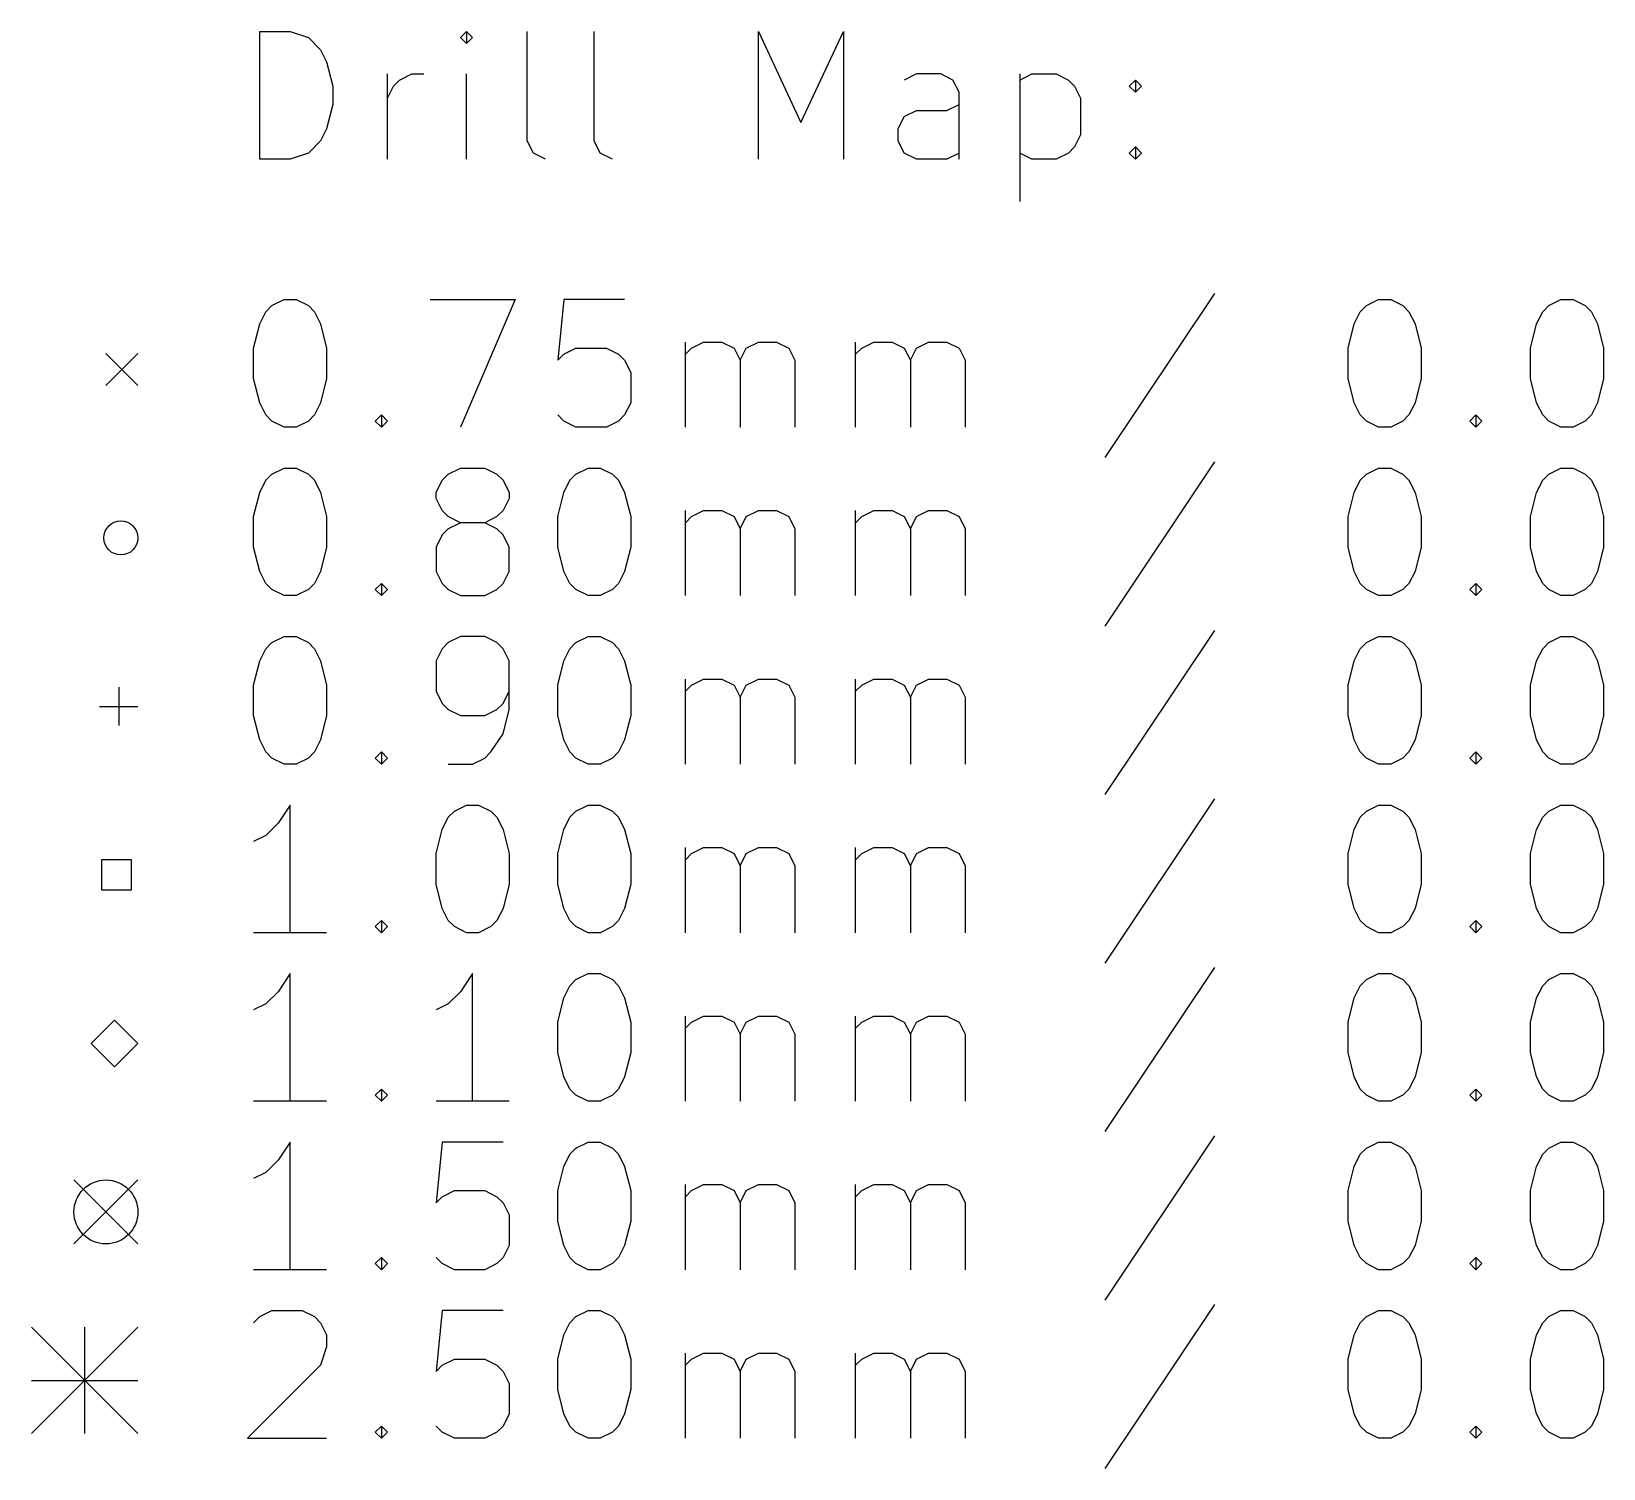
# Model space of a CAD drawing. Extents: x 188 to 265, y -178 to -73.
# Drawn here: x 187.72 to 224.65, y -177.96 to -144.18 of the extents above; entities that cross this region are included whole.
import ezdxf

# ---------------------------------------------------------------- set-up
doc = ezdxf.new("R2010")
doc.units = 0
doc.layers.add('BLACK', color=7, linetype='CONTINUOUS')

msp = doc.modelspace()

# ---------------------------------------------------------------- linework, layer by layer
at = {"layer": 'BLACK', "linetype": 'CONTINUOUS'}
for p, q in [((193.079, -147.182), (193.079, -144.182)), ((193.079, -144.182), (193.794, -144.182)), ((193.794, -144.182), (194.222, -144.325)), ((194.222, -144.325), (194.508, -144.611)), ((197.936, -144.182), (197.794, -144.325)), ((197.794, -144.325), (197.936, -144.468)), ((198.079, -144.325), (197.936, -144.182)), ((197.936, -144.182), (197.936, -144.468)), ((197.936, -144.468), (198.079, -144.325)), ((199.365, -146.754), (199.365, -144.182)), ((200.936, -146.754), (200.936, -144.182)), ((204.794, -147.182), (204.794, -144.182)), ((204.794, -144.182), (205.794, -146.325)), ((205.794, -146.325), (206.794, -144.182)), ((206.794, -144.182), (206.794, -147.182)), ((194.508, -144.611), (194.651, -144.896)), ((194.651, -144.896), (194.794, -145.468)), ((194.794, -145.468), (194.794, -145.896)), ((196.079, -147.182), (196.079, -145.182)), ((196.079, -145.754), (196.222, -145.468)), ((196.222, -145.468), (196.365, -145.325)), ((196.365, -145.325), (196.651, -145.182)), ((196.651, -145.182), (196.936, -145.182)), ((197.936, -147.182), (197.936, -145.182)), ((208.508, -145.182), (208.222, -145.325)), ((209.079, -145.182), (208.508, -145.182)), ((209.365, -145.325), (209.079, -145.182)), ((209.508, -145.611), (209.365, -145.325)), ((210.936, -145.182), (210.936, -148.182)), ((210.936, -145.325), (211.222, -145.182)), ((211.222, -145.182), (211.794, -145.182)), ((211.794, -145.182), (212.079, -145.325)), ((212.079, -145.325), (212.222, -145.468)), ((212.222, -145.468), (212.365, -145.754)), ((213.508, -145.468), (213.651, -145.325)), ((213.651, -145.611), (213.508, -145.468)), ((213.651, -145.325), (213.794, -145.468)), ((213.651, -145.325), (213.651, -145.611)), ((213.794, -145.468), (213.651, -145.611)), ((194.794, -145.896), (194.651, -146.468)), ((209.222, -146.039), (209.508, -145.896)), ((209.508, -147.182), (209.508, -145.611)), ((212.365, -145.754), (212.365, -146.611)), ((208.079, -146.468), (208.222, -146.182)), ((208.222, -146.182), (208.508, -146.039)), ((208.508, -146.039), (209.222, -146.039)), ((194.651, -146.468), (194.508, -146.754)), ((208.079, -146.754), (208.079, -146.468)), ((212.365, -146.611), (212.222, -146.896)), ((194.508, -146.754), (194.222, -147.039)), ((199.508, -147.039), (199.365, -146.754)), ((201.079, -147.039), (200.936, -146.754)), ((208.222, -147.039), (208.079, -146.754)), ((212.222, -146.896), (212.079, -147.039)), ((213.508, -147.039), (213.651, -146.896)), ((213.651, -146.896), (213.794, -147.039)), ((213.651, -146.896), (213.651, -147.182)), ((193.794, -147.182), (193.079, -147.182)), ((194.222, -147.039), (193.794, -147.182)), ((199.794, -147.182), (199.508, -147.039)), ((201.365, -147.182), (201.079, -147.039)), ((208.508, -147.182), (208.222, -147.039)), ((209.222, -147.182), (208.508, -147.182)), ((209.508, -147.039), (209.222, -147.182)), ((211.222, -147.182), (210.936, -147.039)), ((211.794, -147.182), (211.222, -147.182)), ((212.079, -147.039), (211.794, -147.182)), ((213.651, -147.182), (213.508, -147.039)), ((213.794, -147.039), (213.651, -147.182)), ((193.222, -150.768), (193.365, -150.625)), ((193.365, -150.625), (193.651, -150.482)), ((193.651, -150.482), (193.936, -150.482)), ((193.936, -150.482), (194.222, -150.625)), ((194.222, -150.625), (194.365, -150.768)), ((197.079, -150.482), (199.079, -150.482)), ((199.079, -150.482), (197.794, -153.482)), ((200.222, -150.482), (200.079, -151.911)), ((201.651, -150.482), (200.222, -150.482)), ((215.508, -150.339), (212.936, -154.196)), ((218.936, -150.768), (219.079, -150.625)), ((219.079, -150.625), (219.365, -150.482)), ((219.365, -150.482), (219.651, -150.482)), ((219.651, -150.482), (219.936, -150.625)), ((219.936, -150.625), (220.079, -150.768)), ((223.222, -150.768), (223.365, -150.625)), ((223.365, -150.625), (223.651, -150.482)), ((223.651, -150.482), (223.936, -150.482)), ((223.936, -150.482), (224.222, -150.625)), ((224.222, -150.625), (224.365, -150.768)), ((192.936, -151.625), (193.079, -151.054)), ((193.079, -151.054), (193.222, -150.768)), ((194.365, -150.768), (194.508, -151.054)), ((194.508, -151.054), (194.651, -151.625)), ((218.651, -151.625), (218.794, -151.054)), ((218.794, -151.054), (218.936, -150.768)), ((220.079, -150.768), (220.222, -151.054)), ((220.222, -151.054), (220.365, -151.625)), ((222.936, -151.625), (223.079, -151.054)), ((223.079, -151.054), (223.222, -150.768)), ((224.365, -150.768), (224.508, -151.054)), ((224.508, -151.054), (224.651, -151.625)), ((189.465, -151.75), (190.215, -152.5)), ((190.215, -151.75), (189.465, -152.5)), ((192.936, -152.339), (192.936, -151.625)), ((194.651, -151.625), (194.651, -152.339)), ((200.079, -151.911), (200.222, -151.768)), ((200.222, -151.768), (200.508, -151.625)), ((200.508, -151.625), (201.222, -151.625)), ((201.222, -151.625), (201.508, -151.768)), ((201.508, -151.768), (201.651, -151.911)), ((203.079, -153.482), (203.079, -151.482)), ((203.079, -151.768), (203.222, -151.625)), ((203.222, -151.625), (203.508, -151.482)), ((203.508, -151.482), (203.936, -151.482)), ((203.936, -151.482), (204.222, -151.625)), ((204.222, -151.625), (204.365, -151.911)), ((204.365, -151.911), (204.508, -151.625)), ((204.508, -151.625), (204.794, -151.482)), ((204.794, -151.482), (205.222, -151.482)), ((205.222, -151.482), (205.508, -151.625)), ((205.508, -151.625), (205.651, -151.911)), ((207.079, -153.482), (207.079, -151.482)), ((207.079, -151.768), (207.222, -151.625)), ((207.222, -151.625), (207.508, -151.482)), ((207.508, -151.482), (207.936, -151.482)), ((207.936, -151.482), (208.222, -151.625)), ((208.222, -151.625), (208.365, -151.911)), ((208.365, -151.911), (208.508, -151.625)), ((208.508, -151.625), (208.794, -151.482)), ((208.794, -151.482), (209.222, -151.482)), ((209.222, -151.482), (209.508, -151.625)), ((209.508, -151.625), (209.651, -151.911)), ((218.651, -152.339), (218.651, -151.625)), ((220.365, -151.625), (220.365, -152.339)), ((222.936, -152.339), (222.936, -151.625)), ((224.651, -151.625), (224.651, -152.339)), ((201.651, -151.911), (201.794, -152.196)), ((204.365, -151.911), (204.365, -153.482)), ((205.651, -151.911), (205.651, -153.482)), ((208.365, -151.911), (208.365, -153.482)), ((209.651, -151.911), (209.651, -153.482)), ((193.079, -152.911), (192.936, -152.339)), ((194.651, -152.339), (194.508, -152.911)), ((201.794, -152.196), (201.794, -152.911)), ((218.794, -152.911), (218.651, -152.339)), ((220.365, -152.339), (220.222, -152.911)), ((223.079, -152.911), (222.936, -152.339)), ((224.651, -152.339), (224.508, -152.911)), ((193.222, -153.196), (193.079, -152.911)), ((194.508, -152.911), (194.365, -153.196)), ((201.794, -152.911), (201.651, -153.196)), ((218.936, -153.196), (218.794, -152.911)), ((220.222, -152.911), (220.079, -153.196)), ((223.222, -153.196), (223.079, -152.911)), ((224.508, -152.911), (224.365, -153.196)), ((193.365, -153.339), (193.222, -153.196)), ((194.365, -153.196), (194.222, -153.339)), ((195.794, -153.339), (195.936, -153.196)), ((195.936, -153.196), (196.079, -153.339)), ((195.936, -153.196), (195.936, -153.482)), ((200.222, -153.339), (200.079, -153.196)), ((201.651, -153.196), (201.508, -153.339)), ((219.079, -153.339), (218.936, -153.196)), ((220.079, -153.196), (219.936, -153.339)), ((221.508, -153.339), (221.651, -153.196)), ((221.651, -153.196), (221.794, -153.339)), ((221.651, -153.196), (221.651, -153.482)), ((223.365, -153.339), (223.222, -153.196)), ((224.365, -153.196), (224.222, -153.339)), ((193.651, -153.482), (193.365, -153.339)), ((193.936, -153.482), (193.651, -153.482)), ((194.222, -153.339), (193.936, -153.482)), ((195.936, -153.482), (195.794, -153.339)), ((196.079, -153.339), (195.936, -153.482)), ((200.508, -153.482), (200.222, -153.339)), ((201.222, -153.482), (200.508, -153.482)), ((201.508, -153.339), (201.222, -153.482)), ((219.365, -153.482), (219.079, -153.339)), ((219.651, -153.482), (219.365, -153.482)), ((219.936, -153.339), (219.651, -153.482)), ((221.651, -153.482), (221.508, -153.339)), ((221.794, -153.339), (221.651, -153.482)), ((223.651, -153.482), (223.365, -153.339)), ((223.936, -153.482), (223.651, -153.482)), ((224.222, -153.339), (223.936, -153.482)), ((215.508, -154.299), (212.936, -158.156)), ((193.079, -155.014), (193.222, -154.728)), ((193.222, -154.728), (193.365, -154.585)), ((193.365, -154.585), (193.651, -154.442)), ((193.651, -154.442), (193.936, -154.442)), ((193.936, -154.442), (194.222, -154.585)), ((194.222, -154.585), (194.365, -154.728)), ((194.365, -154.728), (194.508, -155.014)), ((197.222, -155.014), (197.365, -154.728)), ((197.365, -154.728), (197.508, -154.585)), ((197.508, -154.585), (197.794, -154.442)), ((197.794, -154.442), (198.365, -154.442)), ((198.365, -154.442), (198.651, -154.585)), ((198.651, -154.585), (198.794, -154.728)), ((198.794, -154.728), (198.936, -155.014)), ((200.222, -155.014), (200.365, -154.728)), ((200.365, -154.728), (200.508, -154.585)), ((200.508, -154.585), (200.794, -154.442)), ((200.794, -154.442), (201.079, -154.442)), ((201.079, -154.442), (201.365, -154.585)), ((201.365, -154.585), (201.508, -154.728)), ((201.508, -154.728), (201.651, -155.014)), ((218.794, -155.014), (218.936, -154.728)), ((218.936, -154.728), (219.079, -154.585)), ((219.079, -154.585), (219.365, -154.442)), ((219.365, -154.442), (219.651, -154.442)), ((219.651, -154.442), (219.936, -154.585)), ((219.936, -154.585), (220.079, -154.728)), ((220.079, -154.728), (220.222, -155.014)), ((223.079, -155.014), (223.222, -154.728)), ((223.222, -154.728), (223.365, -154.585)), ((223.365, -154.585), (223.651, -154.442)), ((223.651, -154.442), (223.936, -154.442)), ((223.936, -154.442), (224.222, -154.585)), ((224.222, -154.585), (224.365, -154.728)), ((224.365, -154.728), (224.508, -155.014)), ((192.936, -155.585), (193.079, -155.014)), ((194.508, -155.014), (194.651, -155.585)), ((197.222, -155.156), (197.222, -155.014)), ((198.936, -155.014), (198.936, -155.156)), ((200.079, -155.585), (200.222, -155.014)), ((201.651, -155.014), (201.794, -155.585)), ((218.651, -155.585), (218.794, -155.014)), ((220.222, -155.014), (220.365, -155.585)), ((222.936, -155.585), (223.079, -155.014)), ((224.508, -155.014), (224.651, -155.585)), ((197.365, -155.442), (197.222, -155.156)), ((197.508, -155.585), (197.365, -155.442)), ((198.794, -155.442), (198.651, -155.585)), ((198.936, -155.156), (198.794, -155.442)), ((203.079, -157.442), (203.079, -155.442)), ((203.222, -155.585), (203.508, -155.442)), ((203.508, -155.442), (203.936, -155.442)), ((203.936, -155.442), (204.222, -155.585)), ((204.508, -155.585), (204.794, -155.442)), ((204.794, -155.442), (205.222, -155.442)), ((205.222, -155.442), (205.508, -155.585)), ((207.079, -157.442), (207.079, -155.442)), ((207.222, -155.585), (207.508, -155.442)), ((207.508, -155.442), (207.936, -155.442)), ((207.936, -155.442), (208.222, -155.585)), ((208.508, -155.585), (208.794, -155.442)), ((208.794, -155.442), (209.222, -155.442)), ((209.222, -155.442), (209.508, -155.585)), ((192.936, -156.299), (192.936, -155.585)), ((194.651, -155.585), (194.651, -156.299)), ((197.794, -155.728), (197.508, -155.585)), ((197.794, -155.728), (197.508, -155.871)), ((198.365, -155.728), (197.794, -155.728)), ((198.651, -155.585), (198.365, -155.728)), ((198.651, -155.871), (198.365, -155.728)), ((200.079, -156.299), (200.079, -155.585)), ((201.794, -155.585), (201.794, -156.299)), ((203.079, -155.728), (203.222, -155.585)), ((204.222, -155.585), (204.365, -155.871)), ((204.365, -155.871), (204.508, -155.585)), ((205.508, -155.585), (205.651, -155.871)), ((207.079, -155.728), (207.222, -155.585)), ((208.222, -155.585), (208.365, -155.871)), ((208.365, -155.871), (208.508, -155.585)), ((209.508, -155.585), (209.651, -155.871)), ((218.651, -156.299), (218.651, -155.585)), ((220.365, -155.585), (220.365, -156.299)), ((222.936, -156.299), (222.936, -155.585)), ((224.651, -155.585), (224.651, -156.299)), ((197.365, -156.014), (197.222, -156.299)), ((197.508, -155.871), (197.365, -156.014)), ((198.794, -156.014), (198.651, -155.871)), ((198.936, -156.299), (198.794, -156.014)), ((204.365, -155.871), (204.365, -157.442)), ((205.651, -155.871), (205.651, -157.442)), ((208.365, -155.871), (208.365, -157.442)), ((209.651, -155.871), (209.651, -157.442)), ((193.079, -156.871), (192.936, -156.299)), ((194.651, -156.299), (194.508, -156.871)), ((197.222, -156.299), (197.222, -156.871)), ((198.936, -156.871), (198.936, -156.299)), ((200.222, -156.871), (200.079, -156.299)), ((201.794, -156.299), (201.651, -156.871)), ((218.794, -156.871), (218.651, -156.299)), ((220.365, -156.299), (220.222, -156.871)), ((223.079, -156.871), (222.936, -156.299)), ((224.651, -156.299), (224.508, -156.871)), ((193.222, -157.156), (193.079, -156.871)), ((194.508, -156.871), (194.365, -157.156)), ((197.222, -156.871), (197.365, -157.156)), ((198.794, -157.156), (198.936, -156.871)), ((200.365, -157.156), (200.222, -156.871)), ((201.651, -156.871), (201.508, -157.156)), ((218.936, -157.156), (218.794, -156.871)), ((220.222, -156.871), (220.079, -157.156)), ((223.222, -157.156), (223.079, -156.871)), ((224.508, -156.871), (224.365, -157.156)), ((193.365, -157.299), (193.222, -157.156)), ((193.651, -157.442), (193.365, -157.299)), ((194.222, -157.299), (193.936, -157.442)), ((194.365, -157.156), (194.222, -157.299)), ((195.794, -157.299), (195.936, -157.156)), ((195.936, -157.442), (195.794, -157.299)), ((195.936, -157.156), (196.079, -157.299)), ((195.936, -157.156), (195.936, -157.442)), ((196.079, -157.299), (195.936, -157.442)), ((197.365, -157.156), (197.508, -157.299)), ((197.508, -157.299), (197.794, -157.442)), ((198.365, -157.442), (198.651, -157.299)), ((198.651, -157.299), (198.794, -157.156)), ((200.508, -157.299), (200.365, -157.156)), ((200.794, -157.442), (200.508, -157.299)), ((201.365, -157.299), (201.079, -157.442)), ((201.508, -157.156), (201.365, -157.299)), ((219.079, -157.299), (218.936, -157.156)), ((219.365, -157.442), (219.079, -157.299)), ((219.936, -157.299), (219.651, -157.442)), ((220.079, -157.156), (219.936, -157.299)), ((221.508, -157.299), (221.651, -157.156)), ((221.651, -157.442), (221.508, -157.299)), ((221.651, -157.156), (221.794, -157.299)), ((221.651, -157.156), (221.651, -157.442)), ((221.794, -157.299), (221.651, -157.442)), ((223.365, -157.299), (223.222, -157.156)), ((223.651, -157.442), (223.365, -157.299)), ((224.222, -157.299), (223.936, -157.442)), ((224.365, -157.156), (224.222, -157.299)), ((193.936, -157.442), (193.651, -157.442)), ((197.794, -157.442), (198.365, -157.442)), ((201.079, -157.442), (200.794, -157.442)), ((219.651, -157.442), (219.365, -157.442)), ((223.936, -157.442), (223.651, -157.442)), ((193.365, -158.545), (193.651, -158.402)), ((193.651, -158.402), (193.936, -158.402)), ((193.936, -158.402), (194.222, -158.545)), ((197.794, -158.402), (197.508, -158.545)), ((198.365, -158.402), (197.794, -158.402)), ((198.651, -158.545), (198.365, -158.402)), ((200.508, -158.545), (200.794, -158.402)), ((200.794, -158.402), (201.079, -158.402)), ((201.079, -158.402), (201.365, -158.545)), ((215.508, -158.259), (212.936, -162.116)), ((219.079, -158.545), (219.365, -158.402)), ((219.365, -158.402), (219.651, -158.402)), ((219.651, -158.402), (219.936, -158.545)), ((223.365, -158.545), (223.651, -158.402)), ((223.651, -158.402), (223.936, -158.402)), ((223.936, -158.402), (224.222, -158.545)), ((193.079, -158.974), (193.222, -158.688)), ((193.222, -158.688), (193.365, -158.545)), ((194.222, -158.545), (194.365, -158.688)), ((194.365, -158.688), (194.508, -158.974)), ((197.365, -158.688), (197.222, -158.974)), ((197.508, -158.545), (197.365, -158.688)), ((198.794, -158.688), (198.651, -158.545)), ((198.936, -158.974), (198.794, -158.688)), ((200.222, -158.974), (200.365, -158.688)), ((200.365, -158.688), (200.508, -158.545)), ((201.365, -158.545), (201.508, -158.688)), ((201.508, -158.688), (201.651, -158.974)), ((218.794, -158.974), (218.936, -158.688)), ((218.936, -158.688), (219.079, -158.545)), ((219.936, -158.545), (220.079, -158.688)), ((220.079, -158.688), (220.222, -158.974)), ((223.079, -158.974), (223.222, -158.688)), ((223.222, -158.688), (223.365, -158.545)), ((224.222, -158.545), (224.365, -158.688)), ((224.365, -158.688), (224.508, -158.974)), ((192.936, -159.545), (193.079, -158.974)), ((194.508, -158.974), (194.651, -159.545)), ((197.222, -158.974), (197.222, -159.688)), ((198.936, -160.116), (198.936, -158.974)), ((200.079, -159.545), (200.222, -158.974)), ((201.651, -158.974), (201.794, -159.545)), ((218.651, -159.545), (218.794, -158.974)), ((220.222, -158.974), (220.365, -159.545)), ((222.936, -159.545), (223.079, -158.974)), ((224.508, -158.974), (224.651, -159.545)), ((192.936, -160.259), (192.936, -159.545)), ((194.651, -159.545), (194.651, -160.259)), ((200.079, -160.259), (200.079, -159.545)), ((201.794, -159.545), (201.794, -160.259)), ((203.079, -161.402), (203.079, -159.402)), ((203.079, -159.688), (203.222, -159.545)), ((203.222, -159.545), (203.508, -159.402)), ((203.508, -159.402), (203.936, -159.402)), ((203.936, -159.402), (204.222, -159.545)), ((204.222, -159.545), (204.365, -159.831)), ((204.365, -159.831), (204.508, -159.545)), ((204.508, -159.545), (204.794, -159.402)), ((204.794, -159.402), (205.222, -159.402)), ((205.222, -159.402), (205.508, -159.545)), ((205.508, -159.545), (205.651, -159.831)), ((207.079, -161.402), (207.079, -159.402)), ((207.079, -159.688), (207.222, -159.545)), ((207.222, -159.545), (207.508, -159.402)), ((207.508, -159.402), (207.936, -159.402)), ((207.936, -159.402), (208.222, -159.545)), ((208.222, -159.545), (208.365, -159.831)), ((208.365, -159.831), (208.508, -159.545)), ((208.508, -159.545), (208.794, -159.402)), ((208.794, -159.402), (209.222, -159.402)), ((209.222, -159.402), (209.508, -159.545)), ((209.508, -159.545), (209.651, -159.831)), ((218.651, -160.259), (218.651, -159.545)), ((220.365, -159.545), (220.365, -160.259)), ((222.936, -160.259), (222.936, -159.545)), ((224.651, -159.545), (224.651, -160.259)), ((189.765, -159.595), (189.765, -160.495)), ((197.222, -159.688), (197.365, -159.974)), ((198.794, -159.974), (198.936, -159.688)), ((204.365, -159.831), (204.365, -161.402)), ((205.651, -159.831), (205.651, -161.402)), ((208.365, -159.831), (208.365, -161.402)), ((209.651, -159.831), (209.651, -161.402)), ((189.315, -160.045), (190.215, -160.045)), ((193.079, -160.831), (192.936, -160.259)), ((194.651, -160.259), (194.508, -160.831)), ((197.365, -159.974), (197.508, -160.116)), ((197.508, -160.116), (197.794, -160.259)), ((197.794, -160.259), (198.365, -160.259)), ((198.365, -160.259), (198.651, -160.116)), ((198.651, -160.116), (198.794, -159.974)), ((198.794, -160.688), (198.936, -160.116)), ((200.222, -160.831), (200.079, -160.259)), ((201.794, -160.259), (201.651, -160.831)), ((218.794, -160.831), (218.651, -160.259)), ((220.365, -160.259), (220.222, -160.831)), ((223.079, -160.831), (222.936, -160.259)), ((224.651, -160.259), (224.508, -160.831)), ((193.222, -161.116), (193.079, -160.831)), ((194.508, -160.831), (194.365, -161.116)), ((198.508, -161.116), (198.794, -160.688)), ((200.365, -161.116), (200.222, -160.831)), ((201.651, -160.831), (201.508, -161.116)), ((218.936, -161.116), (218.794, -160.831)), ((220.222, -160.831), (220.079, -161.116)), ((223.222, -161.116), (223.079, -160.831)), ((224.508, -160.831), (224.365, -161.116)), ((193.365, -161.259), (193.222, -161.116)), ((193.651, -161.402), (193.365, -161.259)), ((193.936, -161.402), (193.651, -161.402)), ((194.222, -161.259), (193.936, -161.402)), ((194.365, -161.116), (194.222, -161.259)), ((195.794, -161.259), (195.936, -161.116)), ((195.936, -161.402), (195.794, -161.259)), ((195.936, -161.116), (196.079, -161.259)), ((195.936, -161.116), (195.936, -161.402)), ((196.079, -161.259), (195.936, -161.402)), ((197.508, -161.402), (198.079, -161.402)), ((198.079, -161.402), (198.365, -161.259)), ((198.365, -161.259), (198.508, -161.116)), ((200.508, -161.259), (200.365, -161.116)), ((200.794, -161.402), (200.508, -161.259)), ((201.079, -161.402), (200.794, -161.402)), ((201.365, -161.259), (201.079, -161.402)), ((201.508, -161.116), (201.365, -161.259)), ((219.079, -161.259), (218.936, -161.116)), ((219.365, -161.402), (219.079, -161.259)), ((219.651, -161.402), (219.365, -161.402)), ((219.936, -161.259), (219.651, -161.402)), ((220.079, -161.116), (219.936, -161.259)), ((221.508, -161.259), (221.651, -161.116)), ((221.651, -161.402), (221.508, -161.259)), ((221.651, -161.116), (221.794, -161.259)), ((221.651, -161.116), (221.651, -161.402)), ((221.794, -161.259), (221.651, -161.402)), ((223.365, -161.259), (223.222, -161.116)), ((223.651, -161.402), (223.365, -161.259)), ((223.936, -161.402), (223.651, -161.402)), ((224.222, -161.259), (223.936, -161.402)), ((224.365, -161.116), (224.222, -161.259)), ((193.794, -162.362), (193.508, -162.791)), ((193.794, -165.362), (193.794, -162.362)), ((197.508, -162.648), (197.651, -162.505)), ((197.651, -162.505), (197.936, -162.362)), ((197.936, -162.362), (198.222, -162.362)), ((198.222, -162.362), (198.508, -162.505)), ((198.508, -162.505), (198.651, -162.648)), ((200.365, -162.648), (200.508, -162.505)), ((200.508, -162.505), (200.794, -162.362)), ((200.794, -162.362), (201.079, -162.362)), ((201.079, -162.362), (201.365, -162.505)), ((201.365, -162.505), (201.508, -162.648)), ((215.508, -162.219), (212.936, -166.076)), ((218.936, -162.648), (219.079, -162.505)), ((219.079, -162.505), (219.365, -162.362)), ((219.365, -162.362), (219.651, -162.362)), ((219.651, -162.362), (219.936, -162.505)), ((219.936, -162.505), (220.079, -162.648)), ((223.222, -162.648), (223.365, -162.505)), ((223.365, -162.505), (223.651, -162.362)), ((223.651, -162.362), (223.936, -162.362)), ((223.936, -162.362), (224.222, -162.505)), ((224.222, -162.505), (224.365, -162.648)), ((193.508, -162.791), (193.222, -163.076)), ((197.365, -162.934), (197.508, -162.648)), ((198.651, -162.648), (198.794, -162.934)), ((200.222, -162.934), (200.365, -162.648)), ((201.508, -162.648), (201.651, -162.934)), ((218.794, -162.934), (218.936, -162.648)), ((220.079, -162.648), (220.222, -162.934)), ((223.079, -162.934), (223.222, -162.648)), ((224.365, -162.648), (224.508, -162.934)), ((193.222, -163.076), (192.936, -163.219)), ((197.222, -163.505), (197.365, -162.934)), ((198.794, -162.934), (198.936, -163.505)), ((200.079, -163.505), (200.222, -162.934)), ((201.651, -162.934), (201.794, -163.505)), ((218.651, -163.505), (218.794, -162.934)), ((220.222, -162.934), (220.365, -163.505)), ((222.936, -163.505), (223.079, -162.934)), ((224.508, -162.934), (224.651, -163.505)), ((197.222, -164.219), (197.222, -163.505)), ((198.936, -163.505), (198.936, -164.219)), ((200.079, -164.219), (200.079, -163.505)), ((201.794, -163.505), (201.794, -164.219)), ((203.079, -165.362), (203.079, -163.362)), ((203.079, -163.648), (203.222, -163.505)), ((203.222, -163.505), (203.508, -163.362)), ((203.508, -163.362), (203.936, -163.362)), ((203.936, -163.362), (204.222, -163.505)), ((204.222, -163.505), (204.365, -163.791)), ((204.365, -163.791), (204.508, -163.505)), ((204.508, -163.505), (204.794, -163.362)), ((204.794, -163.362), (205.222, -163.362)), ((205.222, -163.362), (205.508, -163.505)), ((205.508, -163.505), (205.651, -163.791)), ((207.079, -165.362), (207.079, -163.362)), ((207.079, -163.648), (207.222, -163.505)), ((207.222, -163.505), (207.508, -163.362)), ((207.508, -163.362), (207.936, -163.362)), ((207.936, -163.362), (208.222, -163.505)), ((208.222, -163.505), (208.365, -163.791)), ((208.365, -163.791), (208.508, -163.505)), ((208.508, -163.505), (208.794, -163.362)), ((208.794, -163.362), (209.222, -163.362)), ((209.222, -163.362), (209.508, -163.505)), ((209.508, -163.505), (209.651, -163.791)), ((218.651, -164.219), (218.651, -163.505)), ((220.365, -163.505), (220.365, -164.219)), ((222.936, -164.219), (222.936, -163.505)), ((224.651, -163.505), (224.651, -164.219)), ((190.069, -163.651), (189.361, -163.651)), ((189.361, -163.651), (189.361, -164.359)), ((190.069, -164.359), (190.069, -163.651)), ((204.365, -163.791), (204.365, -165.362)), ((205.651, -163.791), (205.651, -165.362)), ((208.365, -163.791), (208.365, -165.362)), ((209.651, -163.791), (209.651, -165.362)), ((189.361, -164.359), (190.069, -164.359)), ((197.365, -164.791), (197.222, -164.219)), ((198.936, -164.219), (198.794, -164.791)), ((200.222, -164.791), (200.079, -164.219)), ((201.794, -164.219), (201.651, -164.791)), ((218.794, -164.791), (218.651, -164.219)), ((220.365, -164.219), (220.222, -164.791)), ((223.079, -164.791), (222.936, -164.219)), ((224.651, -164.219), (224.508, -164.791)), ((195.794, -165.219), (195.936, -165.076)), ((195.936, -165.076), (196.079, -165.219)), ((195.936, -165.076), (195.936, -165.362)), ((197.508, -165.076), (197.365, -164.791)), ((197.651, -165.219), (197.508, -165.076)), ((198.651, -165.076), (198.508, -165.219)), ((198.794, -164.791), (198.651, -165.076)), ((200.365, -165.076), (200.222, -164.791)), ((200.508, -165.219), (200.365, -165.076)), ((201.508, -165.076), (201.365, -165.219)), ((201.651, -164.791), (201.508, -165.076)), ((218.936, -165.076), (218.794, -164.791)), ((219.079, -165.219), (218.936, -165.076)), ((220.079, -165.076), (219.936, -165.219)), ((220.222, -164.791), (220.079, -165.076)), ((221.508, -165.219), (221.651, -165.076)), ((221.651, -165.076), (221.794, -165.219)), ((221.651, -165.076), (221.651, -165.362)), ((223.222, -165.076), (223.079, -164.791)), ((223.365, -165.219), (223.222, -165.076)), ((224.365, -165.076), (224.222, -165.219)), ((224.508, -164.791), (224.365, -165.076)), ((194.651, -165.362), (192.936, -165.362)), ((195.936, -165.362), (195.794, -165.219)), ((196.079, -165.219), (195.936, -165.362)), ((197.936, -165.362), (197.651, -165.219)), ((198.222, -165.362), (197.936, -165.362)), ((198.508, -165.219), (198.222, -165.362)), ((200.794, -165.362), (200.508, -165.219)), ((201.079, -165.362), (200.794, -165.362)), ((201.365, -165.219), (201.079, -165.362)), ((219.365, -165.362), (219.079, -165.219)), ((219.651, -165.362), (219.365, -165.362)), ((219.936, -165.219), (219.651, -165.362)), ((221.651, -165.362), (221.508, -165.219)), ((221.794, -165.219), (221.651, -165.362)), ((223.651, -165.362), (223.365, -165.219)), ((223.936, -165.362), (223.651, -165.362)), ((224.222, -165.219), (223.936, -165.362)), ((215.508, -166.179), (212.936, -170.036)), ((193.794, -166.322), (193.508, -166.751)), ((193.794, -169.322), (193.794, -166.322)), ((198.079, -166.322), (197.794, -166.751)), ((198.079, -169.322), (198.079, -166.322)), ((200.365, -166.608), (200.508, -166.465)), ((200.508, -166.465), (200.794, -166.322)), ((200.794, -166.322), (201.079, -166.322)), ((201.079, -166.322), (201.365, -166.465)), ((201.365, -166.465), (201.508, -166.608)), ((218.936, -166.608), (219.079, -166.465)), ((219.079, -166.465), (219.365, -166.322)), ((219.365, -166.322), (219.651, -166.322)), ((219.651, -166.322), (219.936, -166.465)), ((219.936, -166.465), (220.079, -166.608)), ((223.222, -166.608), (223.365, -166.465)), ((223.365, -166.465), (223.651, -166.322)), ((223.651, -166.322), (223.936, -166.322)), ((223.936, -166.322), (224.222, -166.465)), ((224.222, -166.465), (224.365, -166.608)), ((193.508, -166.751), (193.222, -167.036)), ((197.794, -166.751), (197.508, -167.036)), ((200.079, -167.465), (200.222, -166.894)), ((200.222, -166.894), (200.365, -166.608)), ((201.508, -166.608), (201.651, -166.894)), ((201.651, -166.894), (201.794, -167.465)), ((218.651, -167.465), (218.794, -166.894)), ((218.794, -166.894), (218.936, -166.608)), ((220.079, -166.608), (220.222, -166.894)), ((220.222, -166.894), (220.365, -167.465)), ((222.936, -167.465), (223.079, -166.894)), ((223.079, -166.894), (223.222, -166.608)), ((224.365, -166.608), (224.508, -166.894)), ((224.508, -166.894), (224.651, -167.465)), ((193.222, -167.036), (192.936, -167.179)), ((197.508, -167.036), (197.222, -167.179)), ((189.665, -167.415), (189.115, -167.965)), ((190.215, -167.965), (189.665, -167.415)), ((200.079, -168.179), (200.079, -167.465)), ((201.794, -167.465), (201.794, -168.179)), ((203.079, -169.322), (203.079, -167.322)), ((203.079, -167.608), (203.222, -167.465)), ((203.222, -167.465), (203.508, -167.322)), ((203.508, -167.322), (203.936, -167.322)), ((203.936, -167.322), (204.222, -167.465)), ((204.222, -167.465), (204.365, -167.751)), ((204.365, -167.751), (204.508, -167.465)), ((204.508, -167.465), (204.794, -167.322)), ((204.794, -167.322), (205.222, -167.322)), ((205.222, -167.322), (205.508, -167.465)), ((205.508, -167.465), (205.651, -167.751)), ((207.079, -169.322), (207.079, -167.322)), ((207.079, -167.608), (207.222, -167.465)), ((207.222, -167.465), (207.508, -167.322)), ((207.508, -167.322), (207.936, -167.322)), ((207.936, -167.322), (208.222, -167.465)), ((208.222, -167.465), (208.365, -167.751)), ((208.365, -167.751), (208.508, -167.465)), ((208.508, -167.465), (208.794, -167.322)), ((208.794, -167.322), (209.222, -167.322)), ((209.222, -167.322), (209.508, -167.465)), ((209.508, -167.465), (209.651, -167.751)), ((218.651, -168.179), (218.651, -167.465)), ((220.365, -167.465), (220.365, -168.179)), ((222.936, -168.179), (222.936, -167.465)), ((224.651, -167.465), (224.651, -168.179)), ((189.115, -167.965), (189.665, -168.515)), ((189.665, -168.515), (190.215, -167.965)), ((204.365, -167.751), (204.365, -169.322)), ((205.651, -167.751), (205.651, -169.322)), ((208.365, -167.751), (208.365, -169.322)), ((209.651, -167.751), (209.651, -169.322)), ((200.222, -168.751), (200.079, -168.179)), ((201.794, -168.179), (201.651, -168.751)), ((218.794, -168.751), (218.651, -168.179)), ((220.365, -168.179), (220.222, -168.751)), ((223.079, -168.751), (222.936, -168.179)), ((224.651, -168.179), (224.508, -168.751)), ((200.365, -169.036), (200.222, -168.751)), ((201.651, -168.751), (201.508, -169.036)), ((218.936, -169.036), (218.794, -168.751)), ((220.222, -168.751), (220.079, -169.036)), ((223.222, -169.036), (223.079, -168.751)), ((224.508, -168.751), (224.365, -169.036)), ((195.794, -169.179), (195.936, -169.036)), ((195.936, -169.036), (196.079, -169.179)), ((195.936, -169.036), (195.936, -169.322)), ((200.508, -169.179), (200.365, -169.036)), ((201.508, -169.036), (201.365, -169.179)), ((219.079, -169.179), (218.936, -169.036)), ((220.079, -169.036), (219.936, -169.179)), ((221.508, -169.179), (221.651, -169.036)), ((221.651, -169.036), (221.794, -169.179)), ((221.651, -169.036), (221.651, -169.322)), ((223.365, -169.179), (223.222, -169.036)), ((224.365, -169.036), (224.222, -169.179)), ((194.651, -169.322), (192.936, -169.322)), ((195.936, -169.322), (195.794, -169.179)), ((196.079, -169.179), (195.936, -169.322)), ((198.936, -169.322), (197.222, -169.322)), ((200.794, -169.322), (200.508, -169.179)), ((201.079, -169.322), (200.794, -169.322)), ((201.365, -169.179), (201.079, -169.322)), ((219.365, -169.322), (219.079, -169.179)), ((219.651, -169.322), (219.365, -169.322)), ((219.936, -169.179), (219.651, -169.322)), ((221.651, -169.322), (221.508, -169.179)), ((221.794, -169.179), (221.651, -169.322)), ((223.651, -169.322), (223.365, -169.179)), ((223.936, -169.322), (223.651, -169.322)), ((224.222, -169.179), (223.936, -169.322)), ((215.508, -170.139), (212.936, -173.996)), ((193.794, -170.282), (193.508, -170.711)), ((193.794, -173.282), (193.794, -170.282)), ((197.365, -170.282), (197.222, -171.711)), ((198.794, -170.282), (197.365, -170.282)), ((200.222, -170.854), (200.365, -170.568)), ((200.365, -170.568), (200.508, -170.425)), ((200.508, -170.425), (200.794, -170.282)), ((200.794, -170.282), (201.079, -170.282)), ((201.079, -170.282), (201.365, -170.425)), ((201.365, -170.425), (201.508, -170.568)), ((201.508, -170.568), (201.651, -170.854)), ((218.794, -170.854), (218.936, -170.568)), ((218.936, -170.568), (219.079, -170.425)), ((219.079, -170.425), (219.365, -170.282)), ((219.365, -170.282), (219.651, -170.282)), ((219.651, -170.282), (219.936, -170.425)), ((219.936, -170.425), (220.079, -170.568)), ((220.079, -170.568), (220.222, -170.854)), ((223.079, -170.854), (223.222, -170.568)), ((223.222, -170.568), (223.365, -170.425)), ((223.365, -170.425), (223.651, -170.282)), ((223.651, -170.282), (223.936, -170.282)), ((223.936, -170.282), (224.222, -170.425)), ((224.222, -170.425), (224.365, -170.568)), ((224.365, -170.568), (224.508, -170.854)), ((193.222, -170.996), (192.936, -171.139)), ((193.508, -170.711), (193.222, -170.996)), ((200.079, -171.425), (200.222, -170.854)), ((201.651, -170.854), (201.794, -171.425)), ((218.651, -171.425), (218.794, -170.854)), ((220.222, -170.854), (220.365, -171.425)), ((222.936, -171.425), (223.079, -170.854)), ((224.508, -170.854), (224.651, -171.425)), ((188.714, -171.174), (190.215, -172.676)), ((190.215, -171.174), (188.714, -172.676)), ((203.079, -173.282), (203.079, -171.282)), ((203.222, -171.425), (203.508, -171.282)), ((203.508, -171.282), (203.936, -171.282)), ((203.936, -171.282), (204.222, -171.425)), ((204.508, -171.425), (204.794, -171.282)), ((204.794, -171.282), (205.222, -171.282)), ((205.222, -171.282), (205.508, -171.425)), ((207.079, -173.282), (207.079, -171.282)), ((207.222, -171.425), (207.508, -171.282)), ((207.508, -171.282), (207.936, -171.282)), ((207.936, -171.282), (208.222, -171.425)), ((208.508, -171.425), (208.794, -171.282)), ((208.794, -171.282), (209.222, -171.282)), ((209.222, -171.282), (209.508, -171.425)), ((197.222, -171.711), (197.365, -171.568)), ((197.365, -171.568), (197.651, -171.425)), ((197.651, -171.425), (198.365, -171.425)), ((198.365, -171.425), (198.651, -171.568)), ((198.651, -171.568), (198.794, -171.711)), ((198.794, -171.711), (198.936, -171.996)), ((200.079, -172.139), (200.079, -171.425)), ((201.794, -171.425), (201.794, -172.139)), ((203.079, -171.568), (203.222, -171.425)), ((204.222, -171.425), (204.365, -171.711)), ((204.365, -171.711), (204.508, -171.425)), ((204.365, -171.711), (204.365, -173.282)), ((205.508, -171.425), (205.651, -171.711)), ((205.651, -171.711), (205.651, -173.282)), ((207.079, -171.568), (207.222, -171.425)), ((208.222, -171.425), (208.365, -171.711)), ((208.365, -171.711), (208.508, -171.425)), ((208.365, -171.711), (208.365, -173.282)), ((209.508, -171.425), (209.651, -171.711)), ((209.651, -171.711), (209.651, -173.282)), ((218.651, -172.139), (218.651, -171.425)), ((220.365, -171.425), (220.365, -172.139)), ((222.936, -172.139), (222.936, -171.425)), ((224.651, -171.425), (224.651, -172.139)), ((198.936, -171.996), (198.936, -172.711)), ((200.222, -172.711), (200.079, -172.139)), ((201.794, -172.139), (201.651, -172.711)), ((218.794, -172.711), (218.651, -172.139)), ((220.365, -172.139), (220.222, -172.711)), ((223.079, -172.711), (222.936, -172.139)), ((224.651, -172.139), (224.508, -172.711)), ((198.936, -172.711), (198.794, -172.996)), ((200.365, -172.996), (200.222, -172.711)), ((201.651, -172.711), (201.508, -172.996)), ((218.936, -172.996), (218.794, -172.711)), ((220.222, -172.711), (220.079, -172.996)), ((223.222, -172.996), (223.079, -172.711)), ((224.508, -172.711), (224.365, -172.996)), ((195.794, -173.139), (195.936, -172.996)), ((195.936, -173.282), (195.794, -173.139)), ((195.936, -172.996), (196.079, -173.139)), ((195.936, -172.996), (195.936, -173.282)), ((196.079, -173.139), (195.936, -173.282)), ((197.365, -173.139), (197.222, -172.996)), ((197.651, -173.282), (197.365, -173.139)), ((198.651, -173.139), (198.365, -173.282)), ((198.794, -172.996), (198.651, -173.139)), ((200.508, -173.139), (200.365, -172.996)), ((200.794, -173.282), (200.508, -173.139)), ((201.365, -173.139), (201.079, -173.282)), ((201.508, -172.996), (201.365, -173.139)), ((219.079, -173.139), (218.936, -172.996)), ((219.365, -173.282), (219.079, -173.139)), ((219.936, -173.139), (219.651, -173.282)), ((220.079, -172.996), (219.936, -173.139)), ((221.508, -173.139), (221.651, -172.996)), ((221.651, -173.282), (221.508, -173.139)), ((221.651, -172.996), (221.794, -173.139)), ((221.651, -172.996), (221.651, -173.282)), ((221.794, -173.139), (221.651, -173.282)), ((223.365, -173.139), (223.222, -172.996)), ((223.651, -173.282), (223.365, -173.139)), ((224.222, -173.139), (223.936, -173.282)), ((224.365, -172.996), (224.222, -173.139)), ((194.651, -173.282), (192.936, -173.282)), ((198.365, -173.282), (197.651, -173.282)), ((201.079, -173.282), (200.794, -173.282)), ((219.651, -173.282), (219.365, -173.282)), ((223.936, -173.282), (223.651, -173.282)), ((193.079, -174.385), (193.365, -174.242)), ((193.365, -174.242), (194.079, -174.242)), ((194.079, -174.242), (194.365, -174.385)), ((197.365, -174.242), (197.222, -175.671)), ((198.794, -174.242), (197.365, -174.242)), ((200.508, -174.385), (200.794, -174.242)), ((200.794, -174.242), (201.079, -174.242)), ((201.079, -174.242), (201.365, -174.385)), ((215.508, -174.099), (212.936, -177.956)), ((219.079, -174.385), (219.365, -174.242)), ((219.365, -174.242), (219.651, -174.242)), ((219.651, -174.242), (219.936, -174.385)), ((223.365, -174.385), (223.651, -174.242)), ((223.651, -174.242), (223.936, -174.242)), ((223.936, -174.242), (224.222, -174.385)), ((187.715, -174.635), (190.215, -177.135)), ((190.215, -174.635), (187.715, -177.135)), ((188.965, -174.635), (188.965, -177.135)), ((192.936, -174.528), (193.079, -174.385)), ((194.365, -174.385), (194.508, -174.528)), ((194.508, -174.528), (194.651, -174.814)), ((200.222, -174.814), (200.365, -174.528)), ((200.365, -174.528), (200.508, -174.385)), ((201.365, -174.385), (201.508, -174.528)), ((201.508, -174.528), (201.651, -174.814)), ((218.794, -174.814), (218.936, -174.528)), ((218.936, -174.528), (219.079, -174.385)), ((219.936, -174.385), (220.079, -174.528)), ((220.079, -174.528), (220.222, -174.814)), ((223.079, -174.814), (223.222, -174.528)), ((223.222, -174.528), (223.365, -174.385)), ((224.222, -174.385), (224.365, -174.528)), ((224.365, -174.528), (224.508, -174.814)), ((194.651, -174.814), (194.651, -175.099)), ((200.079, -175.385), (200.222, -174.814)), ((201.651, -174.814), (201.794, -175.385)), ((218.651, -175.385), (218.794, -174.814)), ((220.222, -174.814), (220.365, -175.385)), ((222.936, -175.385), (223.079, -174.814)), ((224.508, -174.814), (224.651, -175.385)), ((194.651, -175.099), (194.508, -175.528)), ((197.365, -175.528), (197.651, -175.385)), ((197.651, -175.385), (198.365, -175.385)), ((198.365, -175.385), (198.651, -175.528)), ((200.079, -176.099), (200.079, -175.385)), ((201.794, -175.385), (201.794, -176.099)), ((203.079, -177.242), (203.079, -175.242)), ((203.079, -175.528), (203.222, -175.385)), ((203.222, -175.385), (203.508, -175.242)), ((203.508, -175.242), (203.936, -175.242)), ((203.936, -175.242), (204.222, -175.385)), ((204.222, -175.385), (204.365, -175.671)), ((204.365, -175.671), (204.508, -175.385)), ((204.508, -175.385), (204.794, -175.242)), ((204.794, -175.242), (205.222, -175.242)), ((205.222, -175.242), (205.508, -175.385)), ((205.508, -175.385), (205.651, -175.671)), ((207.079, -177.242), (207.079, -175.242)), ((207.079, -175.528), (207.222, -175.385)), ((207.222, -175.385), (207.508, -175.242)), ((207.508, -175.242), (207.936, -175.242)), ((207.936, -175.242), (208.222, -175.385)), ((208.222, -175.385), (208.365, -175.671)), ((208.365, -175.671), (208.508, -175.385)), ((208.508, -175.385), (208.794, -175.242)), ((208.794, -175.242), (209.222, -175.242)), ((209.222, -175.242), (209.508, -175.385)), ((209.508, -175.385), (209.651, -175.671)), ((218.651, -176.099), (218.651, -175.385)), ((220.365, -175.385), (220.365, -176.099)), ((222.936, -176.099), (222.936, -175.385)), ((224.651, -175.385), (224.651, -176.099)), ((194.508, -175.528), (192.794, -177.242)), ((197.222, -175.671), (197.365, -175.528)), ((198.651, -175.528), (198.794, -175.671)), ((198.794, -175.671), (198.936, -175.956)), ((204.365, -175.671), (204.365, -177.242)), ((205.651, -175.671), (205.651, -177.242)), ((208.365, -175.671), (208.365, -177.242)), ((209.651, -175.671), (209.651, -177.242)), ((187.715, -175.885), (190.215, -175.885)), ((198.936, -175.956), (198.936, -176.671)), ((200.222, -176.671), (200.079, -176.099)), ((201.794, -176.099), (201.651, -176.671)), ((218.794, -176.671), (218.651, -176.099)), ((220.365, -176.099), (220.222, -176.671)), ((223.079, -176.671), (222.936, -176.099)), ((224.651, -176.099), (224.508, -176.671)), ((198.936, -176.671), (198.794, -176.956)), ((200.365, -176.956), (200.222, -176.671)), ((201.651, -176.671), (201.508, -176.956)), ((218.936, -176.956), (218.794, -176.671)), ((220.222, -176.671), (220.079, -176.956)), ((223.222, -176.956), (223.079, -176.671)), ((224.508, -176.671), (224.365, -176.956)), ((192.794, -177.242), (194.651, -177.242)), ((195.794, -177.099), (195.936, -176.956)), ((195.936, -177.242), (195.794, -177.099)), ((195.936, -176.956), (196.079, -177.099)), ((195.936, -176.956), (195.936, -177.242)), ((196.079, -177.099), (195.936, -177.242)), ((197.365, -177.099), (197.222, -176.956)), ((197.651, -177.242), (197.365, -177.099)), ((198.365, -177.242), (197.651, -177.242)), ((198.651, -177.099), (198.365, -177.242)), ((198.794, -176.956), (198.651, -177.099)), ((200.508, -177.099), (200.365, -176.956)), ((200.794, -177.242), (200.508, -177.099)), ((201.079, -177.242), (200.794, -177.242)), ((201.365, -177.099), (201.079, -177.242)), ((201.508, -176.956), (201.365, -177.099)), ((219.079, -177.099), (218.936, -176.956)), ((219.365, -177.242), (219.079, -177.099)), ((219.651, -177.242), (219.365, -177.242)), ((219.936, -177.099), (219.651, -177.242)), ((220.079, -176.956), (219.936, -177.099)), ((221.508, -177.099), (221.651, -176.956)), ((221.651, -177.242), (221.508, -177.099)), ((221.651, -176.956), (221.794, -177.099)), ((221.651, -176.956), (221.651, -177.242)), ((221.794, -177.099), (221.651, -177.242)), ((223.365, -177.099), (223.222, -176.956)), ((223.651, -177.242), (223.365, -177.099)), ((223.936, -177.242), (223.651, -177.242)), ((224.222, -177.099), (223.936, -177.242)), ((224.365, -176.956), (224.222, -177.099))]:
    msp.add_line(p, q, dxfattribs=at)
at = {"layer": 'BLACK'}
for centre, radius in [((189.815, -156.085), 0.4), ((189.464, -171.925), 0.751)]:
    msp.add_circle(centre, radius, dxfattribs=at)

doc.saveas('drawing.dxf')
